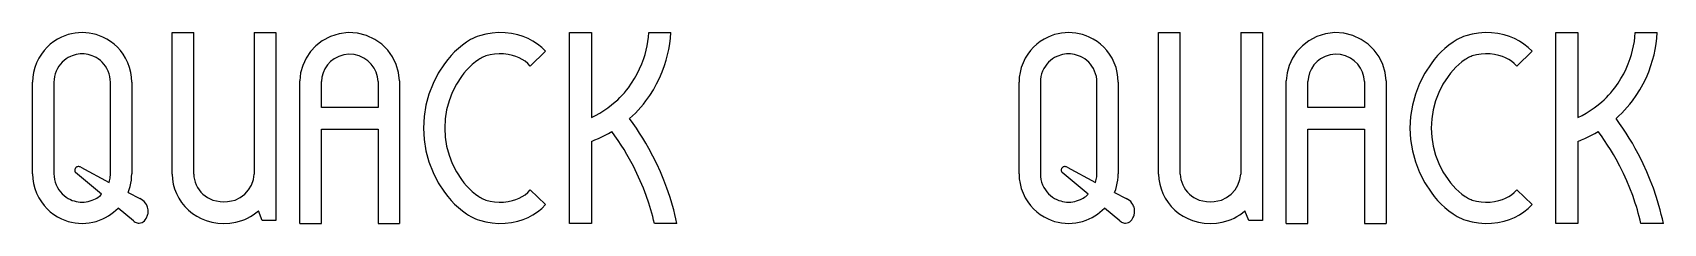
# Model space of a CAD drawing. Header units: metres. Extents: x 5 to 39.2, y 0.5 to 4.5.
import ezdxf

# ---------------------------------------------------------------- set-up
doc = ezdxf.new("R2010")
doc.units = ezdxf.units.M

msp = doc.modelspace()

# ---------------------------------------------------------------- linework, layer by layer
at = {"layer": 'MCD_Layer_0'}
for p, q in [((5.745305, 4.457904), (5.674832, 4.434447)), ((5.817273, 4.476268), (5.745305, 4.457904)), ((5.890369, 4.489446), (5.817273, 4.476268)), ((5.964219, 4.49737), (5.890369, 4.489446)), ((6.038447, 4.5), (5.964219, 4.49737)), ((6.112675, 4.49737), (6.038447, 4.5)), ((6.186525, 4.489445), (6.112675, 4.49737)), ((6.259621, 4.476268), (6.186525, 4.489445)), ((6.33159, 4.457904), (6.259621, 4.476268)), ((6.402063, 4.434447), (6.33159, 4.457904)), ((7.921418, 1.535562), (7.921418, 4.5)), ((7.921418, 4.5), (8.374574, 4.5)), ((8.374574, 1.535562), (8.374574, 4.5)), ((9.643415, 4.5), (9.643415, 1.535562)), ((9.643415, 4.5), (10.09657, 4.5)), ((10.09657, 4.5), (10.09657, 0.559507)), ((11.421944, 4.476805), (11.237645, 4.418738)), ((11.613778, 4.5), (11.421944, 4.476805)), ((11.806605, 4.487534), (11.613778, 4.5)), ((11.993855, 4.439832), (11.806605, 4.487534)), ((14.492529, 4.468805), (14.361303, 4.434462)), ((14.626393, 4.490715), (14.492529, 4.468805)), ((14.76172, 4.5), (14.626393, 4.490715)), ((14.897323, 4.496578), (14.76172, 4.5)), ((15.03201, 4.48048), (14.897323, 4.496578)), ((15.164599, 4.451847), (15.03201, 4.48048)), ((15.274133, 4.419257), (15.164599, 4.451847)), ((16.246498, 0.5), (16.246498, 4.5)), ((16.246498, 4.5), (16.706501, 4.5)), ((16.706501, 4.5), (16.706501, 2.720402)), ((17.902095, 4.407341), (17.910103, 4.5)), ((17.910103, 4.5), (18.370896, 4.5)), ((18.362146, 4.382409), (18.370896, 4.5)), ((26.412208, 4.457904), (26.341735, 4.434447)), ((26.484176, 4.476268), (26.412208, 4.457904)), ((26.557272, 4.489446), (26.484176, 4.476268)), ((26.631122, 4.49737), (26.557272, 4.489446)), ((26.705349, 4.5), (26.631122, 4.49737)), ((26.779577, 4.49737), (26.705349, 4.5)), ((26.853428, 4.489445), (26.779577, 4.49737)), ((26.926524, 4.476268), (26.853428, 4.489445)), ((26.998492, 4.457904), (26.926524, 4.476268)), ((27.068966, 4.434447), (26.998492, 4.457904)), ((28.588321, 1.535562), (28.588321, 4.5)), ((28.588321, 4.5), (29.041476, 4.5)), ((29.041476, 1.535562), (29.041476, 4.5)), ((30.310317, 4.5), (30.310317, 1.535562)), ((30.310317, 4.5), (30.763473, 4.5)), ((30.763473, 4.5), (30.763473, 0.559507)), ((32.088847, 4.476805), (31.904547, 4.418738)), ((32.28068, 4.5), (32.088847, 4.476805)), ((32.473508, 4.487534), (32.28068, 4.5)), ((32.660758, 4.439832), (32.473508, 4.487534)), ((35.159431, 4.468805), (35.028205, 4.434462)), ((35.293296, 4.490715), (35.159431, 4.468805)), ((35.428623, 4.5), (35.293296, 4.490715)), ((35.564225, 4.496578), (35.428623, 4.5)), ((35.698912, 4.48048), (35.564225, 4.496578)), ((35.831501, 4.451847), (35.698912, 4.48048)), ((35.941035, 4.419257), (35.831501, 4.451847)), ((36.913401, 0.5), (36.913401, 4.5)), ((36.913401, 4.5), (37.373404, 4.5)), ((37.373404, 4.5), (37.373404, 2.720402)), ((38.568998, 4.407341), (38.577006, 4.5)), ((38.577006, 4.5), (39.037798, 4.5)), ((39.029049, 4.382409), (39.037798, 4.5)), ((5.239151, 4.124336), (5.182913, 4.049907)), ((5.301833, 4.193426), (5.239151, 4.124336)), ((5.370454, 4.256621), (5.301833, 4.193426)), ((5.444461, 4.313414), (5.370454, 4.256621)), ((5.523259, 4.363347), (5.444461, 4.313414)), ((5.606214, 4.406018), (5.523259, 4.363347)), ((5.674832, 4.434447), (5.606214, 4.406018)), ((6.470681, 4.406018), (6.402063, 4.434447)), ((6.553657, 4.363294), (6.470681, 4.406018)), ((6.632487, 4.313334), (6.553657, 4.363294)), ((6.706543, 4.256536), (6.632487, 4.313334)), ((6.775234, 4.193355), (6.706543, 4.256536)), ((6.83801, 4.124295), (6.775234, 4.193355)), ((6.894372, 4.049907), (6.83801, 4.124295)), ((10.82222, 4.103404), (10.729495, 3.964972)), ((10.935734, 4.22537), (10.82222, 4.103404)), ((11.067161, 4.327781), (10.935734, 4.22537)), ((11.237645, 4.418738), (11.067161, 4.327781)), ((12.169144, 4.35852), (11.993855, 4.439832)), ((12.313532, 4.257349), (12.169144, 4.35852)), ((12.438911, 4.1334), (12.313532, 4.257349)), ((12.541732, 3.990183), (12.438911, 4.1334)), ((13.920904, 4.168667), (13.841511, 4.095037)), ((14.00463, 4.23733), (13.920904, 4.168667)), ((14.092379, 4.300771), (14.00463, 4.23733)), ((14.134189, 4.32863), (14.092379, 4.300771)), ((14.177353, 4.354339), (14.134189, 4.32863)), ((14.221762, 4.377834), (14.177353, 4.354339)), ((14.267301, 4.399055), (14.221762, 4.377834)), ((14.313854, 4.417947), (14.267301, 4.399055)), ((14.361303, 4.434462), (14.313854, 4.417947)), ((15.379952, 4.376104), (15.274133, 4.419257)), ((15.48104, 4.322802), (15.379952, 4.376104)), ((15.746498, 4.107581), (15.426184, 3.799242)), ((15.576427, 4.259864), (15.48104, 4.322802)), ((15.665197, 4.187893), (15.576427, 4.259864)), ((15.746498, 4.107581), (15.665197, 4.187893)), ((17.830249, 4.042775), (17.854123, 4.132662)), ((17.854123, 4.132662), (17.874079, 4.2235)), ((17.874079, 4.2235), (17.89008, 4.315117)), ((17.89008, 4.315117), (17.902095, 4.407341)), ((18.303764, 4.033762), (18.328545, 4.149045)), ((18.328545, 4.149045), (18.34802, 4.265342)), ((18.34802, 4.265342), (18.362146, 4.382409)), ((25.906054, 4.124336), (25.849815, 4.049907)), ((25.968736, 4.193426), (25.906054, 4.124336)), ((26.037356, 4.256621), (25.968736, 4.193426)), ((26.111363, 4.313414), (26.037356, 4.256621)), ((26.190161, 4.363347), (26.111363, 4.313414)), ((26.273117, 4.406018), (26.190161, 4.363347)), ((26.341735, 4.434447), (26.273117, 4.406018)), ((27.137584, 4.406018), (27.068966, 4.434447)), ((27.220559, 4.363294), (27.137584, 4.406018)), ((27.29939, 4.313334), (27.220559, 4.363294)), ((27.373446, 4.256536), (27.29939, 4.313334)), ((27.442136, 4.193355), (27.373446, 4.256536)), ((27.504913, 4.124295), (27.442136, 4.193355)), ((27.561274, 4.049907), (27.504913, 4.124295)), ((31.489122, 4.103404), (31.396397, 3.964972)), ((31.602636, 4.22537), (31.489122, 4.103404)), ((31.734064, 4.327781), (31.602636, 4.22537)), ((31.904547, 4.418738), (31.734064, 4.327781)), ((32.836047, 4.35852), (32.660758, 4.439832)), ((32.980435, 4.257349), (32.836047, 4.35852)), ((33.105814, 4.1334), (32.980435, 4.257349)), ((33.208634, 3.990183), (33.105814, 4.1334)), ((34.587806, 4.168667), (34.508414, 4.095037)), ((34.671533, 4.23733), (34.587806, 4.168667)), ((34.759282, 4.300771), (34.671533, 4.23733)), ((34.801091, 4.32863), (34.759282, 4.300771)), ((34.844256, 4.354339), (34.801091, 4.32863)), ((34.888664, 4.377834), (34.844256, 4.354339)), ((34.934203, 4.399055), (34.888664, 4.377834)), ((34.980757, 4.417947), (34.934203, 4.399055)), ((35.028205, 4.434462), (34.980757, 4.417947)), ((36.046855, 4.376104), (35.941035, 4.419257)), ((36.147943, 4.322802), (36.046855, 4.376104)), ((36.413401, 4.107581), (36.093086, 3.799242)), ((36.24333, 4.259864), (36.147943, 4.322802)), ((36.3321, 4.187893), (36.24333, 4.259864)), ((36.413401, 4.107581), (36.3321, 4.187893)), ((38.497151, 4.042775), (38.521025, 4.132662)), ((38.521025, 4.132662), (38.540982, 4.2235)), ((38.540982, 4.2235), (38.556982, 4.315117)), ((38.556982, 4.315117), (38.568998, 4.407341)), ((38.970666, 4.033762), (38.995448, 4.149045)), ((38.995448, 4.149045), (39.014922, 4.265342)), ((39.014922, 4.265342), (39.029049, 4.382409)), ((5.046219, 3.768371), (5.020373, 3.666932)), ((5.082186, 3.866677), (5.046219, 3.768371)), ((5.127907, 3.960844), (5.082186, 3.866677)), ((5.182913, 4.049907), (5.127907, 3.960844)), ((5.550679, 3.796704), (5.519277, 3.746076)), ((5.582787, 3.839073), (5.550679, 3.796704)), ((5.618531, 3.878423), (5.582787, 3.839073)), ((5.657631, 3.914442), (5.618531, 3.878423)), ((5.699775, 3.946845), (5.657631, 3.914442)), ((5.744632, 3.975376), (5.699775, 3.946845)), ((5.791845, 3.999808), (5.744632, 3.975376)), ((5.831004, 4.015994), (5.791845, 3.999808)), ((5.871215, 4.029354), (5.831004, 4.015994)), ((5.912274, 4.03982), (5.871215, 4.029354)), ((5.953974, 4.04734), (5.912274, 4.03982)), ((5.996102, 4.051875), (5.953974, 4.04734)), ((6.038447, 4.053403), (5.996102, 4.051875)), ((6.080603, 4.051903), (6.038465, 4.053403)), ((6.122527, 4.047411), (6.080603, 4.051903)), ((6.164027, 4.039949), (6.122527, 4.047411)), ((6.20489, 4.029555), (6.164027, 4.039949)), ((6.244911, 4.016282), (6.20489, 4.029555)), ((6.283887, 4.000197), (6.244911, 4.016282)), ((6.331351, 3.975813), (6.283887, 4.000197)), ((6.376444, 3.94728), (6.331351, 3.975813)), ((6.418804, 3.914828), (6.376444, 3.94728)), ((6.45809, 3.878717), (6.418804, 3.914828)), ((6.493989, 3.839237), (6.45809, 3.878717)), ((6.526213, 3.796704), (6.493989, 3.839237)), ((6.557429, 3.74599), (6.526213, 3.796704)), ((6.949223, 3.960785), (6.894372, 4.049907)), ((6.99482, 3.866593), (6.949223, 3.960785)), ((7.030699, 3.768288), (6.99482, 3.866593)), ((7.056495, 3.666869), (7.030699, 3.768288)), ((10.659908, 3.813583), (10.615223, 3.65307)), ((10.729495, 3.964972), (10.659908, 3.813583)), ((11.177702, 3.821821), (11.125115, 3.743318)), ((11.24209, 3.890975), (11.177702, 3.821821)), ((11.316644, 3.949024), (11.24209, 3.890975)), ((11.413247, 4.000695), (11.316644, 3.949024)), ((11.51771, 4.033704), (11.413247, 4.000695)), ((11.626463, 4.046921), (11.51771, 4.033704)), ((11.735791, 4.039896), (11.626463, 4.046921)), ((11.841959, 4.012868), (11.735791, 4.039896)), ((11.941338, 3.966761), (11.841959, 4.012868)), ((12.02325, 3.909371), (11.941338, 3.966761)), ((12.094362, 3.83904), (12.02325, 3.909371)), ((12.152654, 3.757767), (12.094362, 3.83904)), ((12.619082, 3.831752), (12.541732, 3.990183)), ((12.668771, 3.662595), (12.619082, 3.831752)), ((13.632191, 3.847153), (13.499762, 3.646609)), ((13.696887, 3.933981), (13.632191, 3.847153)), ((13.766747, 4.016711), (13.696887, 3.933981)), ((13.841511, 4.095037), (13.766747, 4.016711)), ((14.149946, 3.775229), (14.091451, 3.713339)), ((14.212274, 3.833257), (14.149946, 3.775229)), ((14.27818, 3.887187), (14.212274, 3.833257)), ((14.347394, 3.936798), (14.27818, 3.887187)), ((14.370303, 3.952093), (14.347394, 3.936798)), ((14.393941, 3.966233), (14.370303, 3.952093)), ((14.418252, 3.979184), (14.393941, 3.966233)), ((14.443174, 3.990914), (14.418252, 3.979184)), ((14.468647, 4.001394), (14.443174, 3.990914)), ((14.494608, 4.010599), (14.468647, 4.001394)), ((14.586046, 4.034338), (14.494608, 4.010599)), ((14.679301, 4.049428), (14.586046, 4.034338)), ((14.773559, 4.055736), (14.679301, 4.049428)), ((14.867994, 4.053207), (14.773559, 4.055736)), ((14.961779, 4.041863), (14.867994, 4.053207)), ((15.054093, 4.021805), (14.961779, 4.041863)), ((15.124509, 4.001209), (15.054093, 4.021805)), ((15.192468, 3.973565), (15.124509, 4.001209)), ((15.257265, 3.939156), (15.192468, 3.973565)), ((15.31823, 3.898341), (15.257265, 3.939156)), ((15.374731, 3.851542), (15.31823, 3.898341)), ((15.426184, 3.799242), (15.374731, 3.851542)), ((17.717415, 3.739926), (17.762806, 3.845834)), ((17.762806, 3.845834), (17.802502, 3.954006)), ((17.802502, 3.954006), (17.830249, 4.042775)), ((18.190277, 3.676104), (18.238499, 3.807205)), ((18.238499, 3.807205), (18.273727, 3.919736)), ((18.273727, 3.919736), (18.303764, 4.033762)), ((25.713122, 3.768371), (25.687276, 3.666932)), ((25.749089, 3.866677), (25.713122, 3.768371)), ((25.79481, 3.960844), (25.749089, 3.866677)), ((25.849815, 4.049907), (25.79481, 3.960844)), ((26.217581, 3.796704), (26.18618, 3.746076)), ((26.249689, 3.839073), (26.217581, 3.796704)), ((26.285434, 3.878423), (26.249689, 3.839073)), ((26.324533, 3.914442), (26.285434, 3.878423)), ((26.366678, 3.946845), (26.324533, 3.914442)), ((26.411534, 3.975376), (26.366678, 3.946845)), ((26.458748, 3.999808), (26.411534, 3.975376)), ((26.497907, 4.015994), (26.458748, 3.999808)), ((26.538118, 4.029354), (26.497907, 4.015994)), ((26.579177, 4.03982), (26.538118, 4.029354)), ((26.620876, 4.04734), (26.579177, 4.03982)), ((26.663005, 4.051875), (26.620876, 4.04734)), ((26.705349, 4.053403), (26.663005, 4.051875)), ((26.747505, 4.051903), (26.705367, 4.053403)), ((26.78943, 4.047411), (26.747505, 4.051903)), ((26.830929, 4.039949), (26.78943, 4.047411)), ((26.871793, 4.029555), (26.830929, 4.039949)), ((26.911814, 4.016282), (26.871793, 4.029555)), ((26.95079, 4.000197), (26.911814, 4.016282)), ((26.998254, 3.975813), (26.95079, 4.000197)), ((27.043347, 3.94728), (26.998254, 3.975813)), ((27.085706, 3.914828), (27.043347, 3.94728)), ((27.124993, 3.878717), (27.085706, 3.914828)), ((27.160892, 3.839237), (27.124993, 3.878717)), ((27.193116, 3.796704), (27.160892, 3.839237)), ((27.224332, 3.74599), (27.193116, 3.796704)), ((27.616125, 3.960785), (27.561274, 4.049907)), ((27.661722, 3.866593), (27.616125, 3.960785)), ((27.697601, 3.768288), (27.661722, 3.866593)), ((27.723398, 3.666869), (27.697601, 3.768288)), ((31.326811, 3.813583), (31.282125, 3.65307)), ((31.396397, 3.964972), (31.326811, 3.813583)), ((31.844604, 3.821821), (31.792017, 3.743318)), ((31.908992, 3.890975), (31.844604, 3.821821)), ((31.983547, 3.949024), (31.908992, 3.890975)), ((32.080149, 4.000695), (31.983547, 3.949024)), ((32.184612, 4.033704), (32.080149, 4.000695)), ((32.293366, 4.046921), (32.184612, 4.033704)), ((32.402694, 4.039896), (32.293366, 4.046921)), ((32.508861, 4.012868), (32.402694, 4.039896)), ((32.60824, 3.966761), (32.508861, 4.012868)), ((32.690153, 3.909371), (32.60824, 3.966761)), ((32.761265, 3.83904), (32.690153, 3.909371)), ((32.819557, 3.757767), (32.761265, 3.83904)), ((33.285984, 3.831752), (33.208634, 3.990183)), ((33.335674, 3.662595), (33.285984, 3.831752)), ((34.299093, 3.847153), (34.166665, 3.646609)), ((34.363789, 3.933981), (34.299093, 3.847153)), ((34.433649, 4.016711), (34.363789, 3.933981)), ((34.508414, 4.095037), (34.433649, 4.016711)), ((34.816849, 3.775229), (34.758354, 3.713339)), ((34.879176, 3.833257), (34.816849, 3.775229)), ((34.945082, 3.887187), (34.879176, 3.833257)), ((35.014297, 3.936798), (34.945082, 3.887187)), ((35.037205, 3.952093), (35.014297, 3.936798)), ((35.060844, 3.966233), (35.037205, 3.952093)), ((35.085154, 3.979184), (35.060844, 3.966233)), ((35.110076, 3.990914), (35.085154, 3.979184)), ((35.13555, 4.001394), (35.110076, 3.990914)), ((35.161511, 4.010599), (35.13555, 4.001394)), ((35.252948, 4.034338), (35.161511, 4.010599)), ((35.346204, 4.049428), (35.252948, 4.034338)), ((35.440461, 4.055736), (35.346204, 4.049428)), ((35.534896, 4.053207), (35.440461, 4.055736)), ((35.628681, 4.041863), (35.534896, 4.053207)), ((35.720996, 4.021805), (35.628681, 4.041863)), ((35.791412, 4.001209), (35.720996, 4.021805)), ((35.85937, 3.973565), (35.791412, 4.001209)), ((35.924167, 3.939156), (35.85937, 3.973565)), ((35.985132, 3.898341), (35.924167, 3.939156)), ((36.041634, 3.851542), (35.985132, 3.898341)), ((36.093086, 3.799242), (36.041634, 3.851542)), ((38.384317, 3.739926), (38.429708, 3.845834)), ((38.429708, 3.845834), (38.469404, 3.954006)), ((38.469404, 3.954006), (38.497151, 4.042775)), ((38.857179, 3.676104), (38.905401, 3.807205)), ((38.905401, 3.807205), (38.94063, 3.919736)), ((38.94063, 3.919736), (38.970666, 4.033762)), ((5.004914, 3.563401), (5, 3.458836)), ((5, 1.541167), (5, 3.458836)), ((5.020373, 3.666932), (5.004914, 3.563401)), ((5.449287, 3.519903), (5.446604, 3.460388)), ((5.446604, 3.460388), (5.446604, 1.539223)), ((5.458017, 3.578836), (5.449287, 3.519903)), ((5.472704, 3.636573), (5.458017, 3.578836)), ((5.493195, 3.692513), (5.472704, 3.636573)), ((5.519277, 3.746076), (5.493195, 3.692513)), ((6.583392, 3.692395), (6.557429, 3.74599)), ((6.603837, 3.636464), (6.583392, 3.692395)), ((6.618558, 3.57876), (6.603837, 3.636464)), ((6.627406, 3.51987), (6.618558, 3.57876)), ((6.630291, 3.460388), (6.627406, 3.51987)), ((6.630291, 1.539223), (6.630291, 3.460388)), ((7.071946, 3.563368), (7.056495, 3.666869)), ((7.076896, 3.458836), (7.071946, 3.563368)), ((7.076896, 3.458836), (7.076896, 1.541167)), ((10.615223, 3.65307), (10.59657, 3.4875)), ((10.59657, 0.5), (10.59657, 3.4875)), ((11.060352, 3.566425), (11.049819, 3.472526)), ((11.049819, 2.931776), (11.049819, 3.472526)), ((11.085664, 3.65746), (11.060352, 3.566425)), ((11.125115, 3.743318), (11.085664, 3.65746)), ((12.196471, 3.667859), (12.152654, 3.757767)), ((12.224567, 3.57187), (12.196471, 3.667859)), ((12.236146, 3.472526), (12.224567, 3.57187)), ((12.236146, 3.472526), (12.236146, 2.931776)), ((12.689393, 3.4875), (12.668771, 3.662595)), ((12.689393, 3.4875), (12.689393, 0.5)), ((13.389388, 3.433132), (13.302316, 3.209137)), ((13.499762, 3.646609), (13.389388, 3.433132)), ((13.880905, 3.418482), (13.792805, 3.247487)), ((13.986896, 3.579001), (13.880905, 3.418482)), ((14.037027, 3.647841), (13.986896, 3.579001)), ((14.091451, 3.713339), (14.037027, 3.647841)), ((17.481701, 3.344807), (17.548433, 3.438741)), ((17.548433, 3.438741), (17.610077, 3.536091)), ((17.610077, 3.536091), (17.666457, 3.636581)), ((17.666457, 3.636581), (17.717415, 3.739926)), ((18.004951, 3.300684), (18.073338, 3.422487)), ((18.073338, 3.422487), (18.135172, 3.547744)), ((18.135172, 3.547744), (18.190277, 3.676104)), ((25.671817, 3.563401), (25.666903, 3.458836)), ((25.666903, 1.541167), (25.666903, 3.458836)), ((25.687276, 3.666932), (25.671817, 3.563401)), ((26.116189, 3.519903), (26.113507, 3.460388)), ((26.113507, 3.460388), (26.113507, 1.539223)), ((26.124919, 3.578836), (26.116189, 3.519903)), ((26.139606, 3.636573), (26.124919, 3.578836)), ((26.160097, 3.692513), (26.139606, 3.636573)), ((26.18618, 3.746076), (26.160097, 3.692513)), ((27.250294, 3.692395), (27.224332, 3.74599)), ((27.270739, 3.636464), (27.250294, 3.692395)), ((27.28546, 3.57876), (27.270739, 3.636464)), ((27.294308, 3.51987), (27.28546, 3.57876)), ((27.297194, 3.460388), (27.294308, 3.51987)), ((27.297194, 1.539223), (27.297194, 3.460388)), ((27.738849, 3.563368), (27.723398, 3.666869)), ((27.743798, 3.458836), (27.738849, 3.563368)), ((27.743798, 3.458836), (27.743798, 1.541167)), ((31.282125, 3.65307), (31.263473, 3.4875)), ((31.263473, 0.5), (31.263473, 3.4875)), ((31.727254, 3.566425), (31.716722, 3.472526)), ((31.716722, 2.931776), (31.716722, 3.472526)), ((31.752567, 3.65746), (31.727254, 3.566425)), ((31.792017, 3.743318), (31.752567, 3.65746)), ((32.863373, 3.667859), (32.819557, 3.757767)), ((32.89147, 3.57187), (32.863373, 3.667859)), ((32.903049, 3.472526), (32.89147, 3.57187)), ((32.903049, 3.472526), (32.903049, 2.931776)), ((33.356296, 3.4875), (33.335674, 3.662595)), ((33.356296, 3.4875), (33.356296, 0.5)), ((34.05629, 3.433132), (33.969219, 3.209137)), ((34.166665, 3.646609), (34.05629, 3.433132)), ((34.547808, 3.418482), (34.459708, 3.247487)), ((34.653799, 3.579001), (34.547808, 3.418482)), ((34.70393, 3.647841), (34.653799, 3.579001)), ((34.758354, 3.713339), (34.70393, 3.647841)), ((38.148604, 3.344807), (38.215336, 3.438741)), ((38.215336, 3.438741), (38.276979, 3.536091)), ((38.276979, 3.536091), (38.333359, 3.636581)), ((38.333359, 3.636581), (38.384317, 3.739926)), ((38.671853, 3.300684), (38.740241, 3.422487)), ((38.740241, 3.422487), (38.802074, 3.547744)), ((38.802074, 3.547744), (38.857179, 3.676104)), ((13.302316, 3.209137), (13.239534, 2.97716)), ((13.792805, 3.247487), (13.723621, 3.068004)), ((17.2081, 3.046001), (17.257534, 3.092141)), ((17.257534, 3.092141), (17.305496, 3.139809)), ((17.305496, 3.139809), (17.351939, 3.188959)), ((17.351939, 3.188959), (17.396817, 3.239542)), ((17.396817, 3.239542), (17.440085, 3.291508)), ((17.440085, 3.291508), (17.481701, 3.344807)), ((17.849301, 3.068802), (17.930202, 3.182678)), ((17.930202, 3.182678), (18.004951, 3.300684)), ((33.969219, 3.209137), (33.906436, 2.97716)), ((34.459708, 3.247487), (34.390523, 3.068004)), ((37.875002, 3.046001), (37.924437, 3.092141)), ((37.924437, 3.092141), (37.972399, 3.139809)), ((37.972399, 3.139809), (38.018842, 3.188959)), ((38.018842, 3.188959), (38.063719, 3.239542)), ((38.063719, 3.239542), (38.106987, 3.291508)), ((38.106987, 3.291508), (38.148604, 3.344807)), ((38.516203, 3.068802), (38.597104, 3.182678)), ((38.597104, 3.182678), (38.671853, 3.300684)), ((12.236146, 2.931776), (11.049819, 2.931776)), ((13.20175, 2.739826), (13.189393, 2.499821)), ((13.239534, 2.97716), (13.20175, 2.739826)), ((13.674155, 2.882118), (13.644982, 2.691987)), ((13.723621, 3.068004), (13.674155, 2.882118)), ((16.706501, 2.720402), (16.795709, 2.765457)), ((16.795709, 2.765457), (16.882887, 2.814326)), ((16.882887, 2.814326), (16.967871, 2.866917)), ((16.967871, 2.866917), (17.050504, 2.92313)), ((17.050504, 2.92313), (17.13063, 2.982862)), ((17.13063, 2.982862), (17.2081, 3.046001)), ((17.5065, 2.695999), (17.568566, 2.753397)), ((17.568566, 2.753397), (17.62874, 2.812775)), ((17.62874, 2.812775), (17.686961, 2.874069)), ((17.686961, 2.874069), (17.743167, 2.937216)), ((17.743167, 2.937216), (17.797299, 3.00215)), ((17.797299, 3.00215), (17.849301, 3.068802)), ((32.903049, 2.931776), (31.716722, 2.931776)), ((33.868652, 2.739826), (33.856296, 2.499821)), ((33.906436, 2.97716), (33.868652, 2.739826)), ((34.341057, 2.882118), (34.311884, 2.691987)), ((34.390523, 3.068004), (34.341057, 2.882118)), ((37.373404, 2.720402), (37.462612, 2.765457)), ((37.462612, 2.765457), (37.54979, 2.814326)), ((37.54979, 2.814326), (37.634774, 2.866917)), ((37.634774, 2.866917), (37.717406, 2.92313)), ((37.717406, 2.92313), (37.797532, 2.982862)), ((37.797532, 2.982862), (37.875002, 3.046001)), ((38.173403, 2.695999), (38.235468, 2.753397)), ((38.235468, 2.753397), (38.295643, 2.812775)), ((38.295643, 2.812775), (38.353863, 2.874069)), ((38.353863, 2.874069), (38.410069, 2.937216)), ((38.410069, 2.937216), (38.464201, 3.00215)), ((38.464201, 3.00215), (38.516203, 3.068802)), ((11.049819, 0.5), (11.049819, 2.478525)), ((11.049819, 2.478525), (12.236146, 2.478525)), ((12.236146, 2.478525), (12.236146, 0.5)), ((13.189393, 2.499821), (13.20182, 2.25995)), ((13.644982, 2.691987), (13.636441, 2.499821)), ((13.636441, 2.499821), (13.645084, 2.307735)), ((17.064453, 2.38787), (17.132897, 2.427601)), ((17.200531, 2.334268), (17.132897, 2.427601)), ((17.57914, 2.595555), (17.5065, 2.695999)), ((17.649644, 2.4936), (17.57914, 2.595555)), ((17.717983, 2.390181), (17.649644, 2.4936)), ((31.716722, 0.5), (31.716722, 2.478525)), ((31.716722, 2.478525), (32.903049, 2.478525)), ((32.903049, 2.478525), (32.903049, 0.5)), ((33.856296, 2.499821), (33.868723, 2.25995)), ((34.311884, 2.691987), (34.303344, 2.499821)), ((34.303344, 2.499821), (34.311986, 2.307735)), ((37.731356, 2.38787), (37.799799, 2.427601)), ((37.867433, 2.334268), (37.799799, 2.427601)), ((38.246042, 2.595555), (38.173403, 2.695999)), ((38.316547, 2.4936), (38.246042, 2.595555)), ((38.384885, 2.390181), (38.316547, 2.4936)), ((13.20182, 2.25995), (13.239645, 2.022755)), ((13.645084, 2.307735), (13.674315, 2.117689)), ((13.674315, 2.117689), (13.723799, 1.931885)), ((16.706501, 2.220005), (16.779988, 2.249375)), ((16.706501, 2.220005), (16.706501, 0.5)), ((16.779988, 2.249375), (16.852589, 2.280874)), ((16.852589, 2.280874), (16.92424, 2.314476)), ((16.92424, 2.314476), (16.994882, 2.350151)), ((16.994882, 2.350151), (17.064453, 2.38787)), ((17.266164, 2.239517), (17.200531, 2.334268)), ((17.329766, 2.143392), (17.266164, 2.239517)), ((17.391308, 2.045934), (17.329766, 2.143392)), ((17.784125, 2.285344), (17.717983, 2.390181)), ((17.848041, 2.179135), (17.784125, 2.285344)), ((17.909702, 2.071602), (17.848041, 2.179135)), ((17.996207, 1.909959), (17.909702, 2.071602)), ((33.868723, 2.25995), (33.906548, 2.022755)), ((34.311986, 2.307735), (34.341218, 2.117689)), ((34.341218, 2.117689), (34.390701, 1.931885)), ((37.373404, 2.220005), (37.446891, 2.249375)), ((37.373404, 2.220005), (37.373404, 0.5)), ((37.446891, 2.249375), (37.519491, 2.280874)), ((37.519491, 2.280874), (37.591142, 2.314476)), ((37.591142, 2.314476), (37.661784, 2.350151)), ((37.661784, 2.350151), (37.731356, 2.38787)), ((37.933066, 2.239517), (37.867433, 2.334268)), ((37.996668, 2.143392), (37.933066, 2.239517)), ((38.05821, 2.045934), (37.996668, 2.143392)), ((38.451027, 2.285344), (38.384885, 2.390181)), ((38.514943, 2.179135), (38.451027, 2.285344)), ((38.576605, 2.071602), (38.514943, 2.179135)), ((38.663109, 1.909959), (38.576605, 2.071602)), ((13.239645, 2.022755), (13.302441, 1.790916)), ((13.302441, 1.790916), (13.389497, 1.567055)), ((13.723799, 1.931885), (13.79296, 1.752473)), ((13.79296, 1.752473), (13.880999, 1.581531)), ((17.450762, 1.94719), (17.391308, 2.045934)), ((17.508103, 1.847202), (17.450762, 1.94719)), ((17.587423, 1.698812), (17.508103, 1.847202)), ((18.077418, 1.745593), (17.996207, 1.909959)), ((18.15325, 1.578678), (18.077418, 1.745593)), ((33.906548, 2.022755), (33.969343, 1.790916)), ((33.969343, 1.790916), (34.056399, 1.567055)), ((34.390701, 1.931885), (34.459863, 1.752473)), ((34.459863, 1.752473), (34.547902, 1.581531)), ((38.117665, 1.94719), (38.05821, 2.045934)), ((38.175005, 1.847202), (38.117665, 1.94719)), ((38.254325, 1.698812), (38.175005, 1.847202)), ((38.74432, 1.745593), (38.663109, 1.909959)), ((38.820152, 1.578678), (38.74432, 1.745593)), ((5, 1.541167), (5.004914, 1.436604)), ((5.004914, 1.436604), (5.020374, 1.333073)), ((5.446604, 1.539223), (5.449321, 1.479863)), ((5.449321, 1.479863), (5.458044, 1.421086)), ((5.458044, 1.421086), (5.472683, 1.363496)), ((5.884235, 1.629503), (5.882781, 1.615604)), ((5.882781, 1.615604), (5.883841, 1.60167)), ((5.883841, 1.60167), (5.887381, 1.588151)), ((5.888155, 1.642916), (5.884235, 1.629503)), ((5.887381, 1.588151), (5.893285, 1.575485)), ((5.89205, 1.651045), (5.888155, 1.642916)), ((5.896834, 1.658685), (5.89205, 1.651045)), ((5.893285, 1.575485), (5.901362, 1.564081)), ((5.902447, 1.665738), (5.896834, 1.658685)), ((6.446604, 1.10971), (5.901362, 1.564081)), ((5.908817, 1.672116), (5.902447, 1.665738)), ((5.915864, 1.677737), (5.908817, 1.672116)), ((5.923499, 1.682529), (5.915864, 1.677737)), ((5.93755, 1.687838), (5.923499, 1.682529)), ((5.952296, 1.690698), (5.93755, 1.687838)), ((5.967313, 1.691025), (5.952296, 1.690698)), ((5.982169, 1.688812), (5.967313, 1.691025)), ((5.996439, 1.684122), (5.982169, 1.688812)), ((6.009711, 1.677089), (5.996439, 1.684122)), ((6.009711, 1.677089), (6.602722, 1.35981)), ((6.602722, 1.35981), (6.611079, 1.389003)), ((6.611079, 1.389003), (6.617951, 1.418582)), ((6.617951, 1.418582), (6.62332, 1.448469)), ((6.62332, 1.448469), (6.627172, 1.47859)), ((6.627172, 1.47859), (6.629498, 1.508867)), ((6.629498, 1.508867), (6.630291, 1.539223)), ((7.058261, 1.341583), (7.068767, 1.407663)), ((7.068767, 1.407663), (7.074988, 1.474284)), ((7.074988, 1.474284), (7.076896, 1.541167)), ((7.921418, 1.535562), (7.928786, 1.429546)), ((7.928786, 1.429546), (7.946825, 1.324817)), ((8.374574, 1.535562), (8.379616, 1.476725)), ((8.379616, 1.476725), (8.390371, 1.418659)), ((8.390371, 1.418659), (8.406734, 1.361918)), ((9.585325, 1.30492), (9.62563, 1.417405)), ((9.62563, 1.417405), (9.643415, 1.535562)), ((13.389497, 1.567055), (13.499829, 1.353703)), ((13.880999, 1.581531), (13.986896, 1.421039)), ((13.986896, 1.421039), (14.037027, 1.3522)), ((17.661913, 1.54794), (17.587423, 1.698812)), ((17.731496, 1.394742), (17.661913, 1.54794)), ((17.796099, 1.239379), (17.731496, 1.394742)), ((18.223623, 1.409388), (18.15325, 1.578678)), ((18.288463, 1.237903), (18.223623, 1.409388)), ((25.666903, 1.541167), (25.671817, 1.436604)), ((25.671817, 1.436604), (25.687276, 1.333073)), ((26.113507, 1.539223), (26.116224, 1.479863)), ((26.116224, 1.479863), (26.124946, 1.421086)), ((26.124946, 1.421086), (26.139585, 1.363496)), ((26.551138, 1.629503), (26.549684, 1.615604)), ((26.549684, 1.615604), (26.550744, 1.60167)), ((26.550744, 1.60167), (26.554283, 1.588151)), ((26.555058, 1.642916), (26.551138, 1.629503)), ((26.554283, 1.588151), (26.560187, 1.575485)), ((26.558953, 1.651045), (26.555058, 1.642916)), ((26.563737, 1.658685), (26.558953, 1.651045)), ((26.560187, 1.575485), (26.568265, 1.564081)), ((26.569349, 1.665738), (26.563737, 1.658685)), ((27.113507, 1.10971), (26.568265, 1.564081)), ((26.57572, 1.672116), (26.569349, 1.665738)), ((26.582767, 1.677737), (26.57572, 1.672116)), ((26.590401, 1.682529), (26.582767, 1.677737)), ((26.604452, 1.687838), (26.590401, 1.682529)), ((26.619198, 1.690698), (26.604452, 1.687838)), ((26.634215, 1.691025), (26.619198, 1.690698)), ((26.649072, 1.688812), (26.634215, 1.691025)), ((26.663341, 1.684122), (26.649072, 1.688812)), ((26.676613, 1.677089), (26.663341, 1.684122)), ((26.676613, 1.677089), (27.269624, 1.35981)), ((27.269624, 1.35981), (27.277982, 1.389003)), ((27.277982, 1.389003), (27.284854, 1.418582)), ((27.284854, 1.418582), (27.290223, 1.448469)), ((27.290223, 1.448469), (27.294075, 1.47859)), ((27.294075, 1.47859), (27.296401, 1.508867)), ((27.296401, 1.508867), (27.297194, 1.539223)), ((27.725164, 1.341583), (27.73567, 1.407663)), ((27.73567, 1.407663), (27.74189, 1.474284)), ((27.74189, 1.474284), (27.743798, 1.541167)), ((28.588321, 1.535562), (28.595688, 1.429546)), ((28.595688, 1.429546), (28.613728, 1.324817)), ((29.041476, 1.535562), (29.046519, 1.476725)), ((29.046519, 1.476725), (29.057273, 1.418659)), ((29.057273, 1.418659), (29.073637, 1.361918)), ((30.252227, 1.30492), (30.292532, 1.417405)), ((30.292532, 1.417405), (30.310317, 1.535562)), ((34.056399, 1.567055), (34.166732, 1.353703)), ((34.547902, 1.581531), (34.653799, 1.421039)), ((34.653799, 1.421039), (34.70393, 1.3522)), ((38.328816, 1.54794), (38.254325, 1.698812)), ((38.398399, 1.394742), (38.328816, 1.54794)), ((38.463002, 1.239379), (38.398399, 1.394742)), ((38.890526, 1.409388), (38.820152, 1.578678)), ((38.955366, 1.237903), (38.890526, 1.409388)), ((5.020374, 1.333073), (5.04622, 1.231635)), ((5.04622, 1.231635), (5.082187, 1.133329)), ((5.082187, 1.133329), (5.127907, 1.039163)), ((5.127907, 1.039163), (5.182913, 0.950101)), ((5.472683, 1.363496), (5.493087, 1.307687)), ((5.493087, 1.307687), (5.519046, 1.254236)), ((5.519046, 1.254236), (5.550292, 1.203693)), ((5.550679, 1.202915), (5.582735, 1.160546)), ((5.582735, 1.160546), (5.618455, 1.121218)), ((5.618455, 1.121218), (5.657551, 1.085244)), ((5.657551, 1.085244), (5.699711, 1.052915)), ((5.699711, 1.052915), (5.744596, 1.024489)), ((6.314324, 1.014699), (6.342767, 1.03077)), ((6.342767, 1.03077), (6.370296, 1.048361)), ((6.370296, 1.048361), (6.39683, 1.067419)), ((6.39683, 1.067419), (6.422292, 1.087889)), ((6.422292, 1.087889), (6.446604, 1.10971)), ((7.00155, 1.14932), (7.024582, 1.212142)), ((7.00155, 1.14932), (7.246601, 1.020002)), ((7.024582, 1.212142), (7.043512, 1.276318)), ((7.043512, 1.276318), (7.058261, 1.341583)), ((7.946825, 1.324817), (7.975351, 1.222445)), ((7.975351, 1.222445), (8.014073, 1.123479)), ((8.014073, 1.123479), (8.062593, 1.02893)), ((8.062593, 1.02893), (8.120416, 0.939766)), ((8.406734, 1.361918), (8.428552, 1.307043)), ((8.428552, 1.307043), (8.455615, 1.254556)), ((8.455615, 1.254556), (8.487666, 1.204957)), ((8.487666, 1.204957), (8.525497, 1.157816)), ((8.525497, 1.157816), (8.567845, 1.114686)), ((8.567845, 1.114686), (8.614286, 1.075998)), ((8.614286, 1.075998), (8.664355, 1.042137)), ((8.664355, 1.042137), (8.717555, 1.013443)), ((9.240698, 0.990202), (9.348391, 1.041967)), ((9.348391, 1.041967), (9.444037, 1.113587)), ((9.444037, 1.113587), (9.524022, 1.202355)), ((9.524022, 1.202355), (9.585325, 1.30492)), ((13.499829, 1.353703), (13.632191, 1.153271)), ((13.632191, 1.153271), (13.696798, 1.06631)), ((13.696798, 1.06631), (13.766609, 0.983469)), ((14.037027, 1.3522), (14.091451, 1.286701)), ((14.091451, 1.286701), (14.149946, 1.224812)), ((14.149946, 1.224812), (14.212274, 1.166784)), ((14.212274, 1.166784), (14.27818, 1.112854)), ((14.27818, 1.112854), (14.347394, 1.063242)), ((14.347394, 1.063242), (14.370259, 1.047922)), ((14.370259, 1.047922), (14.393875, 1.03379)), ((14.393875, 1.03379), (14.418183, 1.020882)), ((15.124509, 0.998831), (15.192468, 1.026476)), ((15.192468, 1.026476), (15.257265, 1.060884)), ((15.257265, 1.060884), (15.31823, 1.101699)), ((15.31823, 1.101699), (15.374731, 1.148499)), ((15.374731, 1.148499), (15.426184, 1.200798)), ((15.426184, 1.200798), (15.746498, 0.892847)), ((17.855656, 1.082012), (17.796099, 1.239379)), ((17.910103, 0.922806), (17.855656, 1.082012)), ((18.347702, 1.064404), (18.288463, 1.237903)), ((18.376908, 0.971475), (18.347702, 1.064404)), ((25.687276, 1.333073), (25.713122, 1.231635)), ((25.713122, 1.231635), (25.749089, 1.133329)), ((25.749089, 1.133329), (25.79481, 1.039163)), ((25.79481, 1.039163), (25.849815, 0.950101)), ((26.139585, 1.363496), (26.159989, 1.307687)), ((26.159989, 1.307687), (26.185948, 1.254236)), ((26.185948, 1.254236), (26.217194, 1.203693)), ((26.217581, 1.202915), (26.249637, 1.160546)), ((26.249637, 1.160546), (26.285357, 1.121218)), ((26.285357, 1.121218), (26.324454, 1.085244)), ((26.324454, 1.085244), (26.366614, 1.052915)), ((26.366614, 1.052915), (26.411499, 1.024489)), ((26.981226, 1.014699), (27.009669, 1.03077)), ((27.009669, 1.03077), (27.037199, 1.048361)), ((27.037199, 1.048361), (27.063733, 1.067419)), ((27.063733, 1.067419), (27.089194, 1.087889)), ((27.089194, 1.087889), (27.113507, 1.10971)), ((27.668452, 1.14932), (27.691485, 1.212142)), ((27.668452, 1.14932), (27.913504, 1.020002)), ((27.691485, 1.212142), (27.710415, 1.276318)), ((27.710415, 1.276318), (27.725164, 1.341583)), ((28.613728, 1.324817), (28.642254, 1.222445)), ((28.642254, 1.222445), (28.680975, 1.123479)), ((28.680975, 1.123479), (28.729496, 1.02893)), ((28.729496, 1.02893), (28.787319, 0.939766)), ((29.073637, 1.361918), (29.095454, 1.307043)), ((29.095454, 1.307043), (29.122517, 1.254556)), ((29.122517, 1.254556), (29.154568, 1.204957)), ((29.154568, 1.204957), (29.1924, 1.157816)), ((29.1924, 1.157816), (29.234747, 1.114686)), ((29.234747, 1.114686), (29.281188, 1.075998)), ((29.281188, 1.075998), (29.331258, 1.042137)), ((29.331258, 1.042137), (29.384457, 1.013443)), ((29.907601, 0.990202), (30.015294, 1.041967)), ((30.015294, 1.041967), (30.110939, 1.113587)), ((30.110939, 1.113587), (30.190924, 1.202355)), ((30.190924, 1.202355), (30.252227, 1.30492)), ((34.166732, 1.353703), (34.299093, 1.153271)), ((34.299093, 1.153271), (34.363701, 1.06631)), ((34.363701, 1.06631), (34.433512, 0.983469)), ((34.70393, 1.3522), (34.758354, 1.286701)), ((34.758354, 1.286701), (34.816849, 1.224812)), ((34.816849, 1.224812), (34.879176, 1.166784)), ((34.879176, 1.166784), (34.945082, 1.112854)), ((34.945082, 1.112854), (35.014297, 1.063242)), ((35.014297, 1.063242), (35.037161, 1.047922)), ((35.037161, 1.047922), (35.060778, 1.03379)), ((35.060778, 1.03379), (35.085085, 1.020882)), ((35.791412, 0.998831), (35.85937, 1.026476)), ((35.85937, 1.026476), (35.924167, 1.060884)), ((35.924167, 1.060884), (35.985132, 1.101699)), ((35.985132, 1.101699), (36.041634, 1.148499)), ((36.041634, 1.148499), (36.093086, 1.200798)), ((36.093086, 1.200798), (36.413401, 0.892847)), ((38.522558, 1.082012), (38.463002, 1.239379)), ((38.577006, 0.922806), (38.522558, 1.082012)), ((39.014605, 1.064404), (38.955366, 1.237903)), ((39.043811, 0.971475), (39.014605, 1.064404)), ((5.182913, 0.950101), (5.239151, 0.875671)), ((5.239151, 0.875671), (5.301832, 0.80658)), ((5.301832, 0.80658), (5.370452, 0.743383)), ((5.370452, 0.743383), (5.44446, 0.68659)), ((5.44446, 0.68659), (5.523258, 0.636657)), ((5.744596, 1.024489), (5.791845, 1.000195)), ((5.792234, 0.999806), (5.831298, 0.983565)), ((5.831298, 0.983565), (5.871436, 0.970195)), ((5.871436, 0.970195), (5.912437, 0.959767)), ((5.912437, 0.959767), (5.954085, 0.952337)), ((5.954085, 0.952337), (5.996162, 0.947943)), ((5.996162, 0.947943), (6.038447, 0.946608)), ((6.038447, 0.946608), (6.080816, 0.947927)), ((6.080816, 0.947927), (6.122976, 0.952339)), ((6.122976, 0.952339), (6.1647, 0.95982)), ((6.1647, 0.95982), (6.205766, 0.97033)), ((6.205766, 0.97033), (6.245955, 0.983812)), ((6.245955, 0.983812), (6.28505, 1.000195)), ((6.28505, 1.000195), (6.314324, 1.014699)), ((6.586843, 0.656511), (6.641735, 0.693142)), ((6.641735, 0.693142), (6.694208, 0.733163)), ((6.694208, 0.733163), (6.744052, 0.776414)), ((6.744052, 0.776414), (6.791068, 0.822723)), ((7.113013, 0.554372), (6.791068, 0.822723)), ((7.279988, 1.002682), (7.246601, 1.020002)), ((7.310876, 0.981219), (7.279988, 1.002682)), ((7.338753, 0.955969), (7.310876, 0.981219)), ((7.363158, 0.92735), (7.338753, 0.955969)), ((7.383687, 0.895834), (7.363158, 0.92735)), ((7.4, 0.861944), (7.383687, 0.895834)), ((7.408843, 0.837768), (7.4, 0.861944)), ((7.415394, 0.812872), (7.408843, 0.837768)), ((7.40905, 0.67282), (7.41411, 0.691502)), ((7.41411, 0.691502), (7.417863, 0.71049)), ((7.419598, 0.787475), (7.415394, 0.812872)), ((7.417863, 0.71049), (7.420838, 0.73606)), ((7.421418, 0.761796), (7.419598, 0.787475)), ((7.420838, 0.73606), (7.421418, 0.761796)), ((8.120416, 0.939766), (8.188006, 0.855403)), ((8.188006, 0.855403), (8.263911, 0.778436)), ((8.263911, 0.778436), (8.347329, 0.709683)), ((8.347329, 0.709683), (8.437373, 0.649871)), ((8.717555, 1.013443), (8.773352, 0.990202)), ((8.773352, 0.990202), (8.849834, 0.969917)), ((8.849834, 0.969917), (8.928005, 0.957659)), ((8.928005, 0.957659), (9.007025, 0.953558)), ((9.007025, 0.953558), (9.086045, 0.957659)), ((9.086045, 0.957659), (9.164216, 0.969917)), ((9.164216, 0.969917), (9.240698, 0.990202)), ((9.622793, 0.679032), (9.677979, 0.718402)), ((9.677979, 0.718402), (9.730501, 0.76126)), ((9.810493, 0.559507), (9.730501, 0.76126)), ((13.766609, 0.983469), (13.841362, 0.905059)), ((13.841362, 0.905059), (13.920776, 0.831373)), ((13.920776, 0.831373), (14.004553, 0.762688)), ((14.004553, 0.762688), (14.092379, 0.699262)), ((14.092379, 0.699262), (14.134244, 0.671549)), ((14.418183, 1.020882), (14.443118, 1.009232)), ((14.443118, 1.009232), (14.468615, 0.998871)), ((14.468615, 0.998871), (14.494608, 0.989825)), ((14.494608, 0.989825), (14.586018, 0.965938)), ((14.586018, 0.965938), (14.679266, 0.950732)), ((14.679266, 0.950732), (14.773529, 0.944342)), ((14.773529, 0.944342), (14.867975, 0.946823)), ((14.867975, 0.946823), (14.961773, 0.958155)), ((14.961773, 0.958155), (15.054093, 0.978236)), ((15.054093, 0.978236), (15.124509, 0.998831)), ((15.48121, 0.677335), (15.576594, 0.740317)), ((15.576594, 0.740317), (15.665311, 0.812388)), ((15.665311, 0.812388), (15.746498, 0.892847)), ((17.932143, 0.853059), (17.910103, 0.922806)), ((17.953186, 0.783004), (17.932143, 0.853059)), ((17.973227, 0.712657), (17.953186, 0.783004)), ((17.992262, 0.642031), (17.973227, 0.712657)), ((18.404496, 0.878054), (18.376908, 0.971475)), ((18.430457, 0.784167), (18.404496, 0.878054)), ((18.454783, 0.689843), (18.430457, 0.784167)), ((18.477466, 0.595112), (18.454783, 0.689843)), ((25.849815, 0.950101), (25.906053, 0.875671)), ((25.906053, 0.875671), (25.968735, 0.80658)), ((25.968735, 0.80658), (26.037355, 0.743383)), ((26.037355, 0.743383), (26.111362, 0.68659)), ((26.111362, 0.68659), (26.190161, 0.636657)), ((26.411499, 1.024489), (26.458748, 1.000195)), ((26.459137, 0.999806), (26.498201, 0.983565)), ((26.498201, 0.983565), (26.538338, 0.970195)), ((26.538338, 0.970195), (26.579339, 0.959767)), ((26.579339, 0.959767), (26.620988, 0.952337)), ((26.620988, 0.952337), (26.663065, 0.947943)), ((26.663065, 0.947943), (26.705349, 0.946608)), ((26.705349, 0.946608), (26.747719, 0.947927)), ((26.747719, 0.947927), (26.789878, 0.952339)), ((26.789878, 0.952339), (26.831603, 0.95982)), ((26.831603, 0.95982), (26.872669, 0.97033)), ((26.872669, 0.97033), (26.912857, 0.983812)), ((26.912857, 0.983812), (26.951953, 1.000195)), ((26.951953, 1.000195), (26.981226, 1.014699)), ((27.253746, 0.656511), (27.308638, 0.693142)), ((27.308638, 0.693142), (27.36111, 0.733163)), ((27.36111, 0.733163), (27.410954, 0.776414)), ((27.410954, 0.776414), (27.45797, 0.822723)), ((27.779916, 0.554372), (27.45797, 0.822723)), ((27.946891, 1.002682), (27.913504, 1.020002)), ((27.977778, 0.981219), (27.946891, 1.002682)), ((28.005655, 0.955969), (27.977778, 0.981219)), ((28.03006, 0.92735), (28.005655, 0.955969)), ((28.050589, 0.895834), (28.03006, 0.92735)), ((28.066903, 0.861944), (28.050589, 0.895834)), ((28.075745, 0.837768), (28.066903, 0.861944)), ((28.082297, 0.812872), (28.075745, 0.837768)), ((28.075953, 0.67282), (28.081013, 0.691502)), ((28.081013, 0.691502), (28.084765, 0.71049)), ((28.086501, 0.787475), (28.082297, 0.812872)), ((28.084765, 0.71049), (28.08774, 0.73606)), ((28.088321, 0.761796), (28.086501, 0.787475)), ((28.08774, 0.73606), (28.088321, 0.761796)), ((28.787319, 0.939766), (28.854908, 0.855403)), ((28.854908, 0.855403), (28.930814, 0.778436)), ((28.930814, 0.778436), (29.014231, 0.709683)), ((29.014231, 0.709683), (29.104276, 0.649871)), ((29.384457, 1.013443), (29.440255, 0.990202)), ((29.440255, 0.990202), (29.516737, 0.969917)), ((29.516737, 0.969917), (29.594908, 0.957659)), ((29.594908, 0.957659), (29.673928, 0.953558)), ((29.673928, 0.953558), (29.752948, 0.957659)), ((29.752948, 0.957659), (29.831118, 0.969917)), ((29.831118, 0.969917), (29.907601, 0.990202)), ((30.289695, 0.679032), (30.344881, 0.718402)), ((30.344881, 0.718402), (30.397404, 0.76126)), ((30.477395, 0.559507), (30.397404, 0.76126)), ((34.433512, 0.983469), (34.508265, 0.905059)), ((34.508265, 0.905059), (34.587679, 0.831373)), ((34.587679, 0.831373), (34.671456, 0.762688)), ((34.671456, 0.762688), (34.759282, 0.699262)), ((34.759282, 0.699262), (34.801147, 0.671549)), ((35.085085, 1.020882), (35.11002, 1.009232)), ((35.11002, 1.009232), (35.135518, 0.998871)), ((35.135518, 0.998871), (35.161511, 0.989825)), ((35.161511, 0.989825), (35.252921, 0.965938)), ((35.252921, 0.965938), (35.346168, 0.950732)), ((35.346168, 0.950732), (35.440431, 0.944342)), ((35.440431, 0.944342), (35.534878, 0.946823)), ((35.534878, 0.946823), (35.628675, 0.958155)), ((35.628675, 0.958155), (35.720996, 0.978236)), ((35.720996, 0.978236), (35.791412, 0.998831)), ((36.148112, 0.677335), (36.243497, 0.740317)), ((36.243497, 0.740317), (36.332214, 0.812388)), ((36.332214, 0.812388), (36.413401, 0.892847)), ((38.599045, 0.853059), (38.577006, 0.922806)), ((38.620088, 0.783004), (38.599045, 0.853059)), ((38.640129, 0.712657), (38.620088, 0.783004)), ((38.659165, 0.642031), (38.640129, 0.712657)), ((39.071399, 0.878054), (39.043811, 0.971475)), ((39.097359, 0.784167), (39.071399, 0.878054)), ((39.121685, 0.689843), (39.097359, 0.784167)), ((39.144369, 0.595112), (39.121685, 0.689843)), ((5.523258, 0.636657), (5.606214, 0.593986)), ((5.606214, 0.593986), (5.674832, 0.565557)), ((5.674832, 0.565557), (5.745305, 0.5421)), ((5.745305, 0.5421), (5.817274, 0.523736)), ((5.817274, 0.523736), (5.890369, 0.510557)), ((5.890369, 0.510557), (5.964219, 0.502632)), ((5.964219, 0.502632), (6.038447, 0.5)), ((6.038447, 0.5), (6.112675, 0.502632)), ((6.112675, 0.502632), (6.186525, 0.510557)), ((6.186525, 0.510557), (6.259621, 0.523736)), ((6.259621, 0.523736), (6.33159, 0.542101)), ((6.33159, 0.542101), (6.402063, 0.565557)), ((6.402063, 0.565557), (6.470681, 0.593986)), ((6.470681, 0.593986), (6.529749, 0.623415)), ((6.529749, 0.623415), (6.586843, 0.656511)), ((7.113013, 0.554372), (7.129903, 0.540232)), ((7.129903, 0.540232), (7.148464, 0.52837)), ((7.148464, 0.52837), (7.168391, 0.518982)), ((7.168391, 0.518982), (7.189357, 0.512223)), ((7.189357, 0.512223), (7.211015, 0.508205)), ((7.211015, 0.508205), (7.233009, 0.506992)), ((7.233009, 0.506992), (7.263002, 0.510806)), ((7.263002, 0.510806), (7.291778, 0.520083)), ((7.291778, 0.520083), (7.318351, 0.534504)), ((7.318351, 0.534504), (7.341812, 0.553575)), ((7.341812, 0.553575), (7.361355, 0.576644)), ((7.361355, 0.576644), (7.376312, 0.602919)), ((7.376312, 0.602919), (7.386298, 0.619499)), ((7.386298, 0.619499), (7.39511, 0.636732)), ((7.39511, 0.636732), (7.402707, 0.654534)), ((7.402707, 0.654534), (7.40905, 0.67282)), ((8.437373, 0.649871), (8.533091, 0.599635)), ((8.533091, 0.599635), (8.633466, 0.559507)), ((8.633466, 0.559507), (8.755595, 0.52657)), ((8.755595, 0.52657), (8.880511, 0.506661)), ((8.880511, 0.506661), (9.006828, 0.5)), ((9.006828, 0.5), (9.133145, 0.506661)), ((9.133145, 0.506661), (9.25806, 0.52657)), ((9.25806, 0.52657), (9.380189, 0.559507)), ((9.380189, 0.559507), (9.443618, 0.583428)), ((9.443618, 0.583428), (9.505367, 0.611403)), ((9.505367, 0.611403), (9.565175, 0.643316)), ((9.565175, 0.643316), (9.622793, 0.679032)), ((10.09657, 0.559507), (9.810493, 0.559507)), ((10.59657, 0.5), (11.049819, 0.5)), ((12.236146, 0.5), (12.689393, 0.5)), ((14.134244, 0.671549), (14.177437, 0.645955)), ((14.177437, 0.645955), (14.221851, 0.622544)), ((14.221851, 0.622544), (14.267376, 0.601373)), ((14.267376, 0.601373), (14.313898, 0.582495)), ((14.313898, 0.582495), (14.361303, 0.565958)), ((14.361303, 0.565958), (14.492495, 0.531385)), ((14.492495, 0.531385), (14.626362, 0.509333)), ((14.626362, 0.509333), (14.761711, 0.5)), ((14.761711, 0.5), (14.897338, 0.503468)), ((14.897338, 0.503468), (15.032034, 0.519706)), ((15.032034, 0.519706), (15.164599, 0.548569)), ((15.164599, 0.548569), (15.274205, 0.580993)), ((15.274205, 0.580993), (15.380086, 0.624054)), ((15.380086, 0.624054), (15.48121, 0.677335)), ((16.706501, 0.5), (16.246498, 0.5)), ((18.010289, 0.57114), (17.992262, 0.642031)), ((18.027302, 0.5), (18.010289, 0.57114)), ((18.498501, 0.5), (18.027302, 0.5)), ((18.498501, 0.5), (18.477466, 0.595112)), ((26.190161, 0.636657), (26.273117, 0.593986)), ((26.273117, 0.593986), (26.341735, 0.565557)), ((26.341735, 0.565557), (26.412208, 0.5421)), ((26.412208, 0.5421), (26.484176, 0.523736)), ((26.484176, 0.523736), (26.557272, 0.510557)), ((26.557272, 0.510557), (26.631122, 0.502632)), ((26.631122, 0.502632), (26.705349, 0.5)), ((26.705349, 0.5), (26.779577, 0.502632)), ((26.779577, 0.502632), (26.853428, 0.510557)), ((26.853428, 0.510557), (26.926524, 0.523736)), ((26.926524, 0.523736), (26.998492, 0.542101)), ((26.998492, 0.542101), (27.068965, 0.565557)), ((27.068965, 0.565557), (27.137584, 0.593986)), ((27.137584, 0.593986), (27.196652, 0.623415)), ((27.196652, 0.623415), (27.253746, 0.656511)), ((27.779916, 0.554372), (27.796805, 0.540232)), ((27.796805, 0.540232), (27.815367, 0.52837)), ((27.815367, 0.52837), (27.835294, 0.518982)), ((27.835294, 0.518982), (27.856259, 0.512223)), ((27.856259, 0.512223), (27.877917, 0.508205)), ((27.877917, 0.508205), (27.899912, 0.506992)), ((27.899912, 0.506992), (27.929905, 0.510806)), ((27.929905, 0.510806), (27.95868, 0.520083)), ((27.95868, 0.520083), (27.985254, 0.534504)), ((27.985254, 0.534504), (28.008714, 0.553575)), ((28.008714, 0.553575), (28.028258, 0.576644)), ((28.028258, 0.576644), (28.043215, 0.602919)), ((28.043215, 0.602919), (28.053201, 0.619499)), ((28.053201, 0.619499), (28.062013, 0.636732)), ((28.062013, 0.636732), (28.069609, 0.654534)), ((28.069609, 0.654534), (28.075953, 0.67282)), ((29.104276, 0.649871), (29.199993, 0.599635)), ((29.199993, 0.599635), (29.300369, 0.559507)), ((29.300369, 0.559507), (29.422498, 0.52657)), ((29.422498, 0.52657), (29.547414, 0.506661)), ((29.547414, 0.506661), (29.67373, 0.5)), ((29.67373, 0.5), (29.800047, 0.506661)), ((29.800047, 0.506661), (29.924963, 0.52657)), ((29.924963, 0.52657), (30.047092, 0.559507)), ((30.047092, 0.559507), (30.110521, 0.583428)), ((30.110521, 0.583428), (30.172269, 0.611403)), ((30.172269, 0.611403), (30.232078, 0.643316)), ((30.232078, 0.643316), (30.289695, 0.679032)), ((30.763473, 0.559507), (30.477395, 0.559507)), ((31.263473, 0.5), (31.716722, 0.5)), ((32.903049, 0.5), (33.356296, 0.5)), ((34.801147, 0.671549), (34.84434, 0.645955)), ((34.84434, 0.645955), (34.888754, 0.622544)), ((34.888754, 0.622544), (34.934278, 0.601373)), ((34.934278, 0.601373), (34.980801, 0.582495)), ((34.980801, 0.582495), (35.028205, 0.565958)), ((35.028205, 0.565958), (35.159397, 0.531385)), ((35.159397, 0.531385), (35.293264, 0.509333)), ((35.293264, 0.509333), (35.428614, 0.5)), ((35.428614, 0.5), (35.56424, 0.503468)), ((35.56424, 0.503468), (35.698936, 0.519706)), ((35.698936, 0.519706), (35.831501, 0.548569)), ((35.831501, 0.548569), (35.941108, 0.580993)), ((35.941108, 0.580993), (36.046988, 0.624054)), ((36.046988, 0.624054), (36.148112, 0.677335)), ((37.373404, 0.5), (36.913401, 0.5)), ((38.677191, 0.57114), (38.659165, 0.642031)), ((38.694205, 0.5), (38.677191, 0.57114)), ((39.165404, 0.5), (38.694205, 0.5)), ((39.165404, 0.5), (39.144369, 0.595112))]:
    msp.add_line(p, q, dxfattribs=at)

doc.saveas('drawing.dxf')
